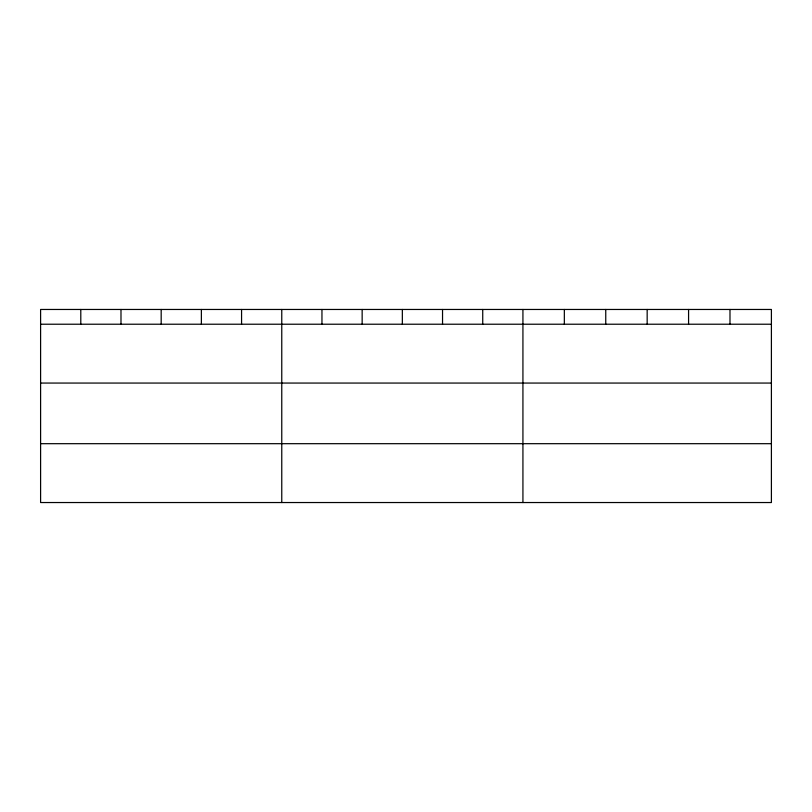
<?xml version="1.0" encoding="UTF-8"?>
<svg xmlns="http://www.w3.org/2000/svg" width="812" height="812" viewBox="0 0 812 812"><rect width="100%" height="100%" fill="white"/><g stroke="black" fill="none" stroke-linecap="round" stroke-linejoin="round"><path stroke-width="1.22" d="M771.4 324.221L771.4 502.537L40.6 502.537L40.6 309.463L771.4 309.463L771.4 324.221L40.6 324.221M40.6 383.061L771.4 383.061M40.6 443.687L771.4 443.687M729.988 309.463L729.988 324.221M688.576 309.463L688.576 324.221M647.164 309.463L647.164 324.221M605.752 309.463L605.752 324.221M564.34 309.463L564.34 324.221M522.928 309.463L522.928 502.537M482.734 309.463L482.734 324.221M442.54 309.463L442.54 324.221M402.346 309.463L402.346 324.221M362.152 309.463L362.152 324.221M321.958 309.463L321.958 324.221M281.764 309.463L281.764 502.537M241.57 309.463L241.57 324.221M201.376 309.463L201.376 324.221M161.182 309.463L161.182 324.221M120.988 309.463L120.988 324.221M80.794 309.463L80.794 324.221"/></g></svg>
